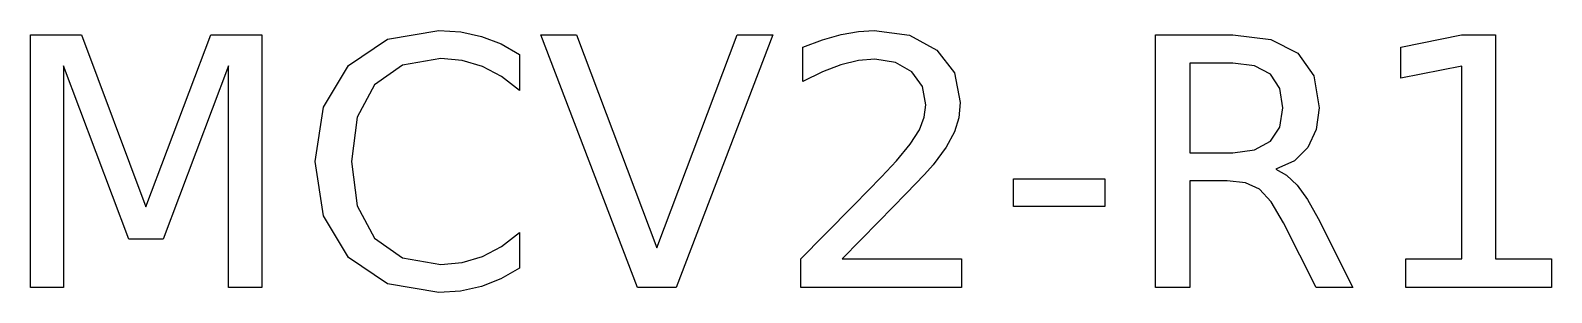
# Model space of a CAD drawing. Header units: millimetres. Extents: x -5.8 to 5.8, y 3.5 to 5.5.
import ezdxf

# ---------------------------------------------------------------- set-up
doc = ezdxf.new("R2010")
doc.units = ezdxf.units.MM
doc.layers.add('LASER_MARK', color=1, linetype='Continuous')

msp = doc.modelspace()

# ---------------------------------------------------------------- linework, layer by layer
at = {"layer": 'LASER_MARK'}
for points in [[(-4.914, 4.154), (-4.419, 5.465), (-4.031, 5.465), (-4.031, 3.538), (-4.285, 3.538), (-4.285, 5.23), (-4.782, 3.908), (-5.044, 3.908), (-5.541, 5.23), (-5.541, 3.538), (-5.794, 3.538), (-5.794, 5.465), (-5.405, 5.465), (-4.914, 4.154)], [(-2.069, 5.042), (-2.206, 5.149), (-2.35, 5.225), (-2.504, 5.27), (-2.667, 5.286), (-2.959, 5.235), (-3.173, 5.084), (-3.305, 4.837), (-3.349, 4.499), (-3.305, 4.163), (-3.173, 3.916), (-2.959, 3.765), (-2.667, 3.714), (-2.504, 3.73), (-2.35, 3.775), (-2.206, 3.851), (-2.069, 3.959), (-2.069, 3.686), (-2.21, 3.605), (-2.359, 3.546), (-2.517, 3.512), (-2.683, 3.5), (-3.074, 3.567), (-3.372, 3.768), (-3.561, 4.085), (-3.624, 4.499), (-3.561, 4.915), (-3.372, 5.232), (-3.074, 5.433), (-2.683, 5.5), (-2.515, 5.489), (-2.357, 5.454), (-2.208, 5.397), (-2.069, 5.317), (-2.069, 5.042)], [(-1.905, 5.465), (-1.633, 5.465), (-1.022, 3.842), (-0.41, 5.465), (-0.139, 5.465), (-0.874, 3.538), (-1.17, 3.538), (-1.905, 5.465)], [(1.3, 3.757), (1.3, 3.538), (0.076, 3.538), (0.076, 3.757), (0.252, 3.937), (0.481, 4.169), (0.69, 4.382), (0.803, 4.504), (0.909, 4.633), (0.978, 4.741), (1.015, 4.838), (1.028, 4.933), (1.001, 5.073), (0.92, 5.184), (0.796, 5.256), (0.639, 5.281), (0.513, 5.27), (0.38, 5.238), (0.239, 5.184), (0.089, 5.109), (0.089, 5.372), (0.241, 5.428), (0.383, 5.468), (0.515, 5.492), (0.634, 5.5), (0.903, 5.463), (1.112, 5.35), (1.245, 5.175), (1.29, 4.95), (1.279, 4.834), (1.245, 4.725), (1.183, 4.609), (1.083, 4.474), (1.016, 4.401), (0.878, 4.257), (0.67, 4.043), (0.39, 3.757), (1.3, 3.757)], [(3.775, 4.397), (3.856, 4.32), (3.935, 4.21), (4.015, 4.064), (4.28, 3.538), (4, 3.538), (3.753, 4.032), (3.659, 4.193), (3.568, 4.289), (3.462, 4.337), (3.323, 4.352), (3.039, 4.352), (3.039, 3.538), (2.778, 3.538), (2.778, 5.465), (3.367, 5.465), (3.656, 5.431), (3.86, 5.327), (3.982, 5.154), (4.023, 4.91), (4.002, 4.743), (3.938, 4.608), (3.835, 4.506), (3.693, 4.442), (3.775, 4.397)], [(4.684, 3.757), (5.11, 3.757), (5.11, 5.228), (4.647, 5.135), (4.647, 5.372), (5.108, 5.465), (5.368, 5.465), (5.368, 3.757), (5.794, 3.757), (5.794, 3.538), (4.684, 3.538), (4.684, 3.757)], [(3.039, 4.567), (3.367, 4.567), (3.532, 4.589), (3.652, 4.654), (3.724, 4.762), (3.748, 4.91), (3.724, 5.058), (3.652, 5.165), (3.532, 5.229), (3.367, 5.251), (3.039, 5.251), (3.039, 4.567)], [(2.39, 4.368), (2.39, 4.156), (1.694, 4.156), (1.694, 4.368), (2.39, 4.368)]]:
    msp.add_lwpolyline(points, close=True, dxfattribs=at)

doc.saveas('drawing.dxf')
